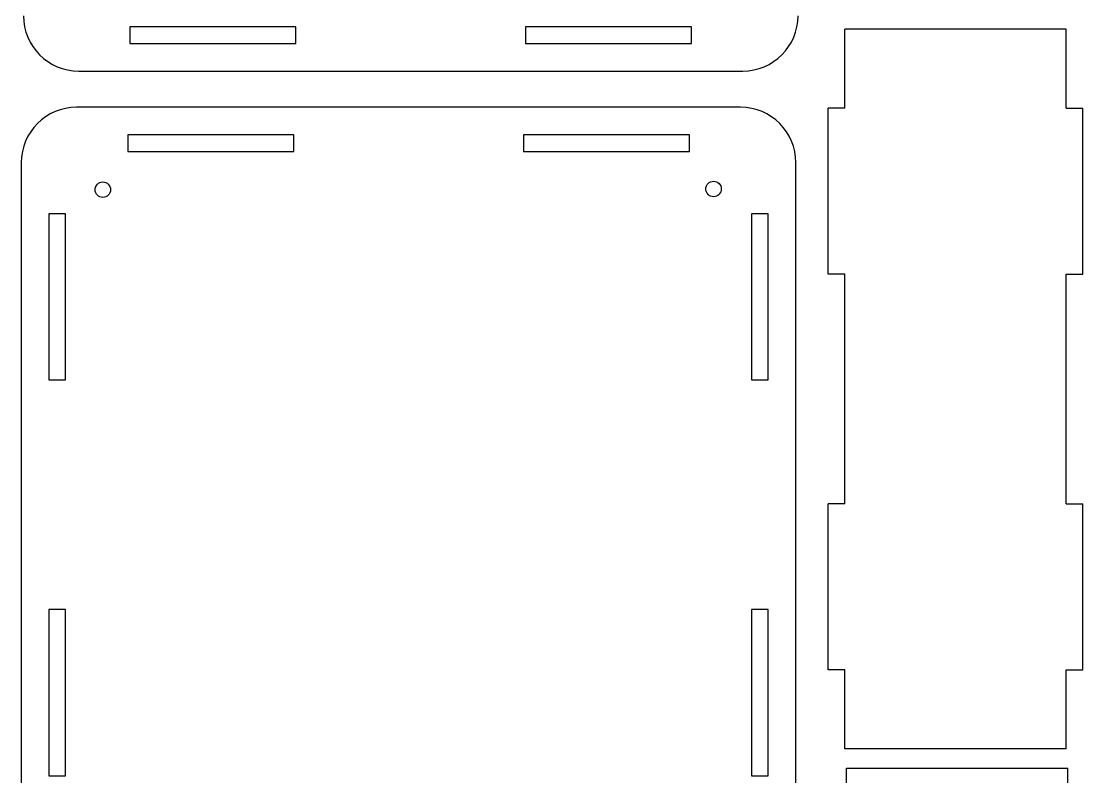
# Model space of a CAD drawing. Header units: millimetres. Extents: x 3 to 788, y -577 to 0.
# Drawn here: x 3.9 to 195.8, y -268.5 to -132 of the extents above; entities that cross this region are included whole.
import ezdxf

# ---------------------------------------------------------------- set-up
doc = ezdxf.new("R2010")
doc.units = ezdxf.units.MM
doc.layers.get('0').update_dxf_attribs({"lineweight": 25})

msp = doc.modelspace()

# ---------------------------------------------------------------- linework, layer by layer
at = {"color": 7, "linetype": 'Continuous', "lineweight": 25}
for p, q in [((53.57, -132.99), (23.57, -132.99)), ((23.57, -132.99), (23.57, -135.99)), ((53.57, -135.99), (53.57, -132.99)), ((95.07, -132.99), (95.07, -135.99)), ((125.07, -132.99), (95.07, -132.99)), ((125.07, -135.99), (125.07, -132.99)), ((152.77, -147.67), (152.77, -133.42)), ((192.77, -133.42), (152.77, -133.42)), ((192.77, -147.67), (192.77, -133.42)), ((23.57, -135.99), (53.57, -135.99)), ((95.07, -135.99), (125.07, -135.99)), ((14.32, -140.99), (134.32, -140.99)), ((133.93, -147.54), (13.93, -147.54)), ((149.77, -177.67), (149.77, -147.67)), ((152.77, -147.67), (149.77, -147.67)), ((192.77, -147.67), (195.77, -147.67)), ((195.77, -177.67), (195.77, -147.67)), ((53.18, -152.54), (23.18, -152.54)), ((23.18, -152.54), (23.18, -155.54)), ((53.18, -155.54), (53.18, -152.54)), ((124.68, -152.54), (94.68, -152.54)), ((94.68, -152.54), (94.68, -155.54)), ((124.68, -155.54), (124.68, -152.54)), ((23.18, -155.54), (53.18, -155.54)), ((94.68, -155.54), (124.68, -155.54)), ((3.93, -157.54), (3.93, -277.54)), ((143.93, -277.54), (143.93, -157.54)), ((11.93, -166.79), (8.93, -166.79)), ((8.93, -166.79), (8.93, -196.79)), ((11.93, -196.79), (11.93, -166.79)), ((138.93, -166.79), (135.93, -166.79)), ((135.93, -166.79), (135.93, -196.79)), ((138.93, -196.79), (138.93, -166.79)), ((152.77, -177.67), (149.77, -177.67)), ((152.77, -219.17), (152.77, -177.67)), ((192.77, -177.67), (195.77, -177.67)), ((192.77, -219.17), (192.77, -177.67)), ((8.93, -196.79), (11.93, -196.79)), ((135.93, -196.79), (138.93, -196.79)), ((149.77, -249.17), (149.77, -219.17)), ((152.77, -219.17), (149.77, -219.17)), ((192.77, -219.17), (195.77, -219.17)), ((195.77, -249.17), (195.77, -219.17)), ((11.93, -238.29), (8.93, -238.29)), ((8.93, -238.29), (8.93, -268.29)), ((11.93, -268.29), (11.93, -238.29)), ((138.93, -238.29), (135.93, -238.29)), ((135.93, -238.29), (135.93, -268.29)), ((138.93, -268.29), (138.93, -238.29)), ((152.77, -249.17), (149.77, -249.17)), ((152.77, -263.42), (152.77, -249.17)), ((192.77, -249.17), (195.77, -249.17)), ((192.77, -263.42), (192.77, -249.17)), ((192.77, -263.42), (152.77, -263.42)), ((8.93, -268.29), (11.93, -268.29)), ((135.93, -268.29), (138.93, -268.29)), ((153.07, -266.93), (193.07, -266.93)), ((153.07, -278.18), (153.07, -266.93)), ((193.07, -278.18), (193.07, -266.93))]:
    msp.add_line(p, q, dxfattribs=at)
for centre in [(18.68, -162.42), (129.05, -162.29)]:
    msp.add_circle(centre, 1.4, dxfattribs=at)
for centre, start, end in [((14.32, -130.99), 180, 270), ((134.32, -130.99), 270, 0), ((13.93, -157.54), 90, 180), ((133.93, -157.54), 0, 90)]:
    msp.add_arc(centre, 10, start, end, dxfattribs=at)

doc.saveas('drawing.dxf')
